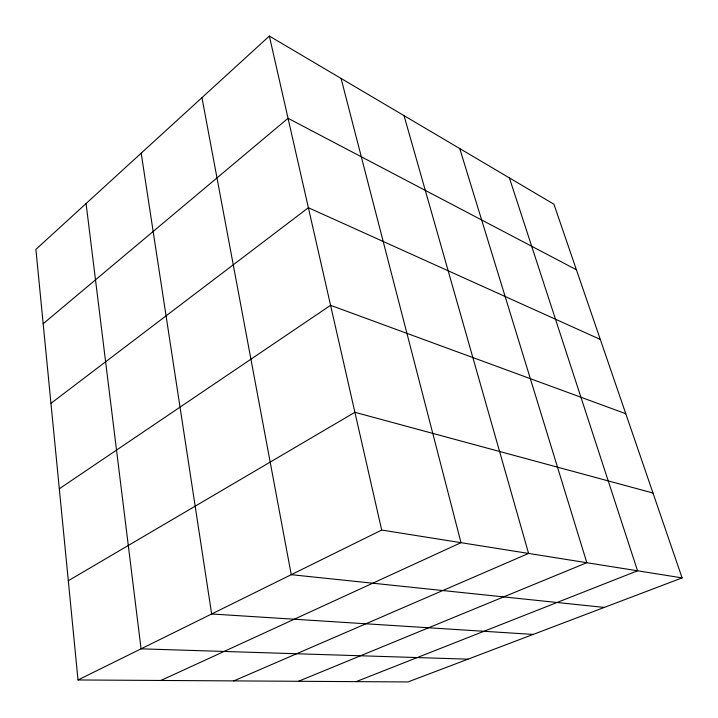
<?xml version="1.0" encoding="UTF-8"?>
<svg xmlns="http://www.w3.org/2000/svg" width="718" height="718" viewBox="0 0 718 718"><rect width="100%" height="100%" fill="white"/><g stroke="black" fill="none" stroke-linecap="round" stroke-linejoin="round"><path stroke-width="1.08" d="M269.349 36.053L35.9 249.397L78.011 679.964L407.977 681.947L682.1 577.882L553.919 204.208L269.349 36.053L381.68 530.046L682.1 577.882M43.17 323.746L288.044 118.291L576.401 269.753M50.951 403.345L308.381 207.717L600.311 339.443M59.307 488.787L330.576 305.329L625.791 413.712M68.3 580.736L354.907 412.303L652.985 493.015M78.011 679.964L381.68 530.046M160.913 680.458L461.01 542.673L341.068 78.433M233.835 680.897L528.583 553.434L404.028 115.634M298.473 681.292L586.821 562.706L459.744 148.563M356.164 681.633L637.539 570.783L509.394 177.902M467.974 659.169L141.06 648.83L86.079 203.544M533.169 634.416L211.657 613.98L141.186 153.185M604.269 607.428L291.257 574.687L201.964 97.639"/></g></svg>
